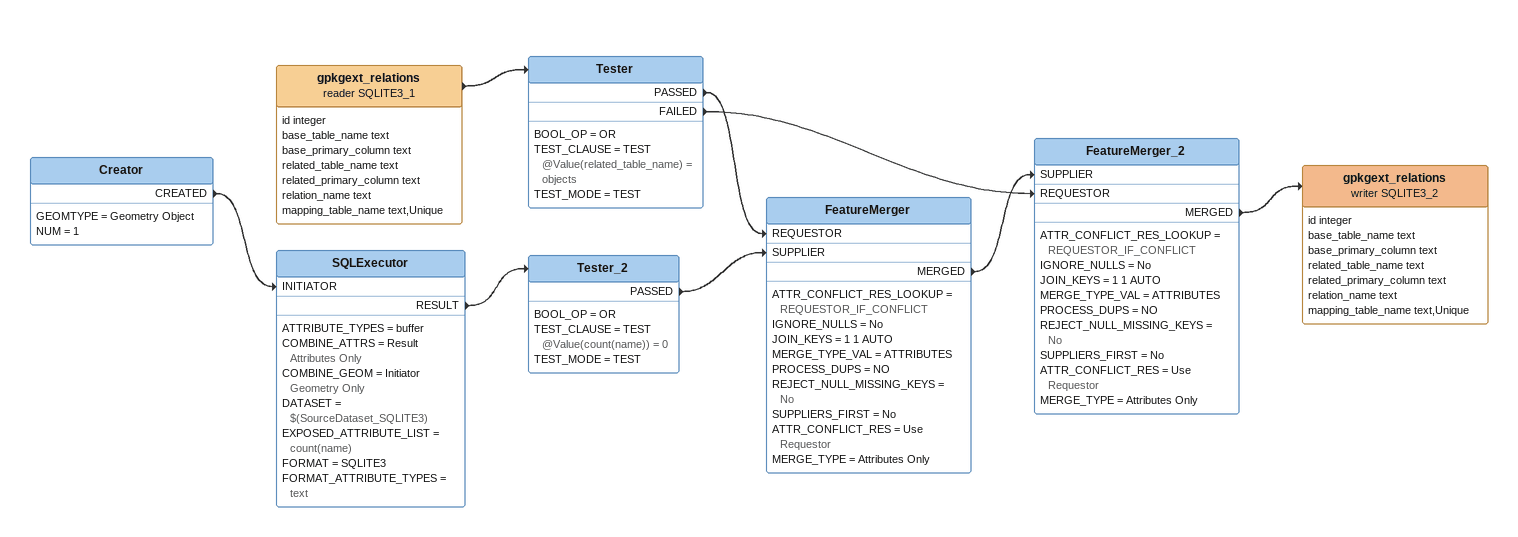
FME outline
Creator
    GEOMTYPE = Geometry Object
    NUM = 1
    CREATED -> SQLExecutor [INITIATOR]
SQLExecutor
    ATTRIBUTE_TYPES = buffer
    COMBINE_ATTRS = Result Attributes Only
    COMBINE_GEOM = Initiator Geometry Only
    DATASET = $(SourceDataset_SQLITE3)
    EXPOSED_ATTRIBUTE_LIST = count(name)
    FORMAT = SQLITE3
    FORMAT_ATTRIBUTE_TYPES = text
    RESULT -> Tester_2
Tester_2
    BOOL_OP = OR
    TEST_CLAUSE = TEST @Value(count(name)) = 0
    TEST_MODE = TEST
    PASSED -> FeatureMerger [SUPPLIER]
gpkgext_relations (reader SQLITE3_1)
    attributes: id integer, base_table_name text, base_primary_column text, related_table_name text, related_primary_column text, relation_name text, mapping_table_name text,Unique
    -> Tester
Tester
    BOOL_OP = OR
    TEST_CLAUSE = TEST @Value(related_table_name) = objects
    TEST_MODE = TEST
    PASSED -> FeatureMerger [REQUESTOR]
    FAILED -> FeatureMerger_2 [REQUESTOR]
FeatureMerger
    ATTR_CONFLICT_RES_LOOKUP = REQUESTOR_IF_CONFLICT
    IGNORE_NULLS = No
    JOIN_KEYS = 1 1 AUTO
    MERGE_TYPE_VAL = ATTRIBUTES
    PROCESS_DUPS = NO
    REJECT_NULL_MISSING_KEYS = No
    SUPPLIERS_FIRST = No
    ATTR_CONFLICT_RES = Use Requestor
    MERGE_TYPE = Attributes Only
    MERGED -> FeatureMerger_2 [SUPPLIER]
FeatureMerger_2
    ATTR_CONFLICT_RES_LOOKUP = REQUESTOR_IF_CONFLICT
    IGNORE_NULLS = No
    JOIN_KEYS = 1 1 AUTO
    MERGE_TYPE_VAL = ATTRIBUTES
    PROCESS_DUPS = NO
    REJECT_NULL_MISSING_KEYS = No
    SUPPLIERS_FIRST = No
    ATTR_CONFLICT_RES = Use Requestor
    MERGE_TYPE = Attributes Only
    MERGED -> gpkgext_relations (writer SQLITE3_2)
gpkgext_relations (writer SQLITE3_2)
    attributes: id integer, base_table_name text, base_primary_column text, related_table_name text, related_primary_column text, relation_name text, mapping_table_name text,Unique
